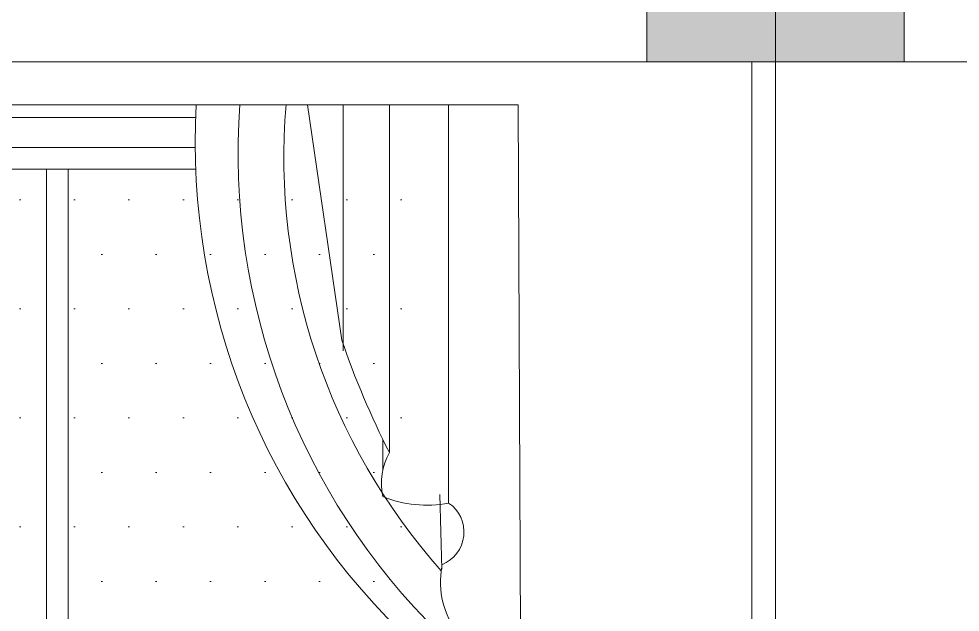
# Model space of a CAD drawing. Header units: millimetres. Extents: x 485872 to 486142, y -52344 to -52207.
# Drawn here: x 486119.274 to 486121.47, y -52304.96 to -52303.577 of the extents above; entities that cross this region are included whole.
import ezdxf

# ---------------------------------------------------------------- set-up
doc = ezdxf.new("R2010")
doc.units = ezdxf.units.MM
doc.header["$LTSCALE"] = 15
doc.linetypes.add('DASHDOTX2', pattern=[50.8, 25.4, -12.7, 0, -12.7])
doc.layers.add('PH', color=8, linetype='Continuous')

# ---------------------------------------------------------------- blocks, each defined once
blk = doc.blocks.new('dfgh')
at = {"layer": 'PH', "lineweight": 0}
for p, q in [((716222.3, -37839.4), (716214, -39641)), ((716222.3, -37839.4), (719222.3, -37839.4)), ((716384.8, -37839.4), (716384.8, -38767.9)), ((716522.7, -37839.4), (716522.7, -38650.3)), ((716630.3, -38413.2), (716630.3, -37839.4)), ((716714.1, -37839.4), (716633.5, -38388.4)), ((716974.5, -37869.4), (718470.1, -37869.4)), ((716538.1, -38691.4), (716538.1, -38619.5)), ((716400.7, -38922.2), (716404.8, -38747.9))]:
    blk.add_line(p, q, dxfattribs=at)
for centre, radius, start, end in [((715318.2, -37961.1), 1450.8, 318.3197, 4.8137), ((715309.1, -37953.7), 1566.3, 314.4073, 4.1851), ((715383.9, -37928.8), 1591.7, 312.7822, 3.2191), ((714772.1, -37755), 1966.3, 332.9145, 341.2085), ((716393.6, -38722.2), 147.8, 347.9682, 29.1038), ((716430.7, -38835.7), 81.9, 124.0971, 248.1415), ((716436.7, -38506.7), 266.3, 258.7553, 292.38), ((716214.3, -38953.1), 189.4, 270.8111, 11.0209)]:
    blk.add_arc(centre, radius, start, end, dxfattribs=at)
blk = doc.blocks.new('errt')
at = {"linetype": 'Continuous', "lineweight": 0}
h = blk.add_hatch(dxfattribs=at)
h.set_pattern_fill('DOTS', color=252, scale=80)
h.set_pattern_definition([(0, (303740.45, -38800), (63.5, 127), [0, -127])])
h.paths.add_polyline_path([(717272.3, -37889.4), (716472.3, -37889.4), (716472.3, -39532.2), (717272.3, -39532.2)])
h.paths.add_polyline_path([(718122.3, -37889.4), (717322.3, -37889.4), (717322.3, -39524.3), (718122.3, -39524.3)])
h.paths.add_polyline_path([(718972.3, -37889.4), (718172.3, -37889.4), (718172.3, -40289.4), (718972.3, -40289.4)])
at = {"color": 252, "linetype": 'Continuous', "lineweight": 0}
for p, q in [((718470.2, -37889.4), (716974.4, -37889.4)), ((717272.3, -39527.9), (717272.3, -37889.4)), ((717322.3, -39530.7), (717322.3, -37889.4))]:
    blk.add_line(p, q, dxfattribs=at)
blk.add_lwpolyline([(718469.1, -37839.4), (716975.5, -37839.4)], dxfattribs=at)
blk.add_blockref('dfgh', (0, 100), dxfattribs=at)

msp = doc.modelspace()

# ---------------------------------------------------------------- hatches: boundary and pattern name
at = {"linetype": 'Continuous', "lineweight": 13}
h = msp.add_hatch(color=256, dxfattribs=at)
h.dxf.hatch_style = 1
h.paths.add_polyline_path([(486120.7389, -52303.6766), (486121.3389, -52303.6766), (486121.3389, -52302.8766), (486120.7389, -52302.8766)])

# ---------------------------------------------------------------- linework, layer by layer
at = {"color": 6, "linetype": 'DASHDOTX2', "lineweight": 13}
msp.add_line((486121.0389, -52285.0766), (486121.0389, -52307.1766), dxfattribs=at)
at = {"linetype": 'Continuous', "lineweight": 13}
msp.add_lwpolyline([(486120.7389, -52303.6766), (486121.3389, -52303.6766), (486121.3389, -52302.8766), (486120.7389, -52302.8766)], close=True, dxfattribs=at)
for points in [[(486115.3389, -52303.6766), (486120.7389, -52303.6766)], [(486120.9839, -52303.6766), (486120.9839, -52306.3766)], [(486121.3389, -52303.6766), (486126.7389, -52303.6766)]]:
    msp.add_lwpolyline(points, dxfattribs=at)

# ---------------------------------------------------------------- block references
at = {"linetype": 'Continuous', "lineweight": 13, "xscale": -0.001, "yscale": 0.001, "zscale": 0.001}
msp.add_blockref('errt', (486836.6612, -52266.0373), dxfattribs=at)

doc.saveas('drawing.dxf')
